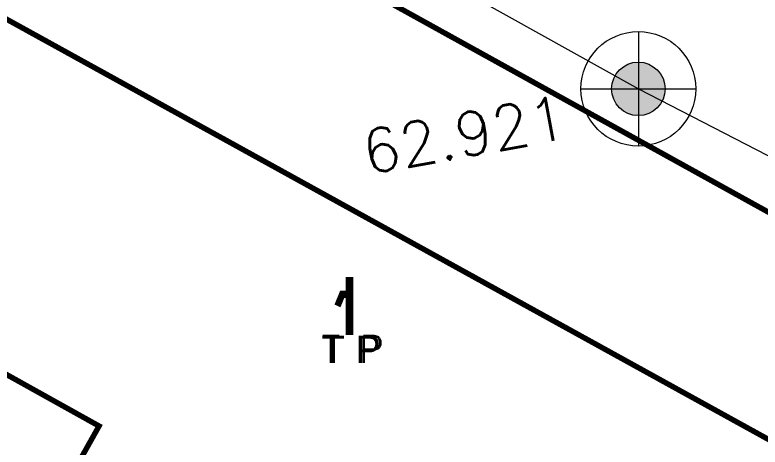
# Model space of a CAD drawing. Header units: inches. Extents: x 350994 to 353538, y 1581369 to 1583842.
# Drawn here: x 351581.71 to 351595.35, y 1583588.22 to 1583596.14 of the extents above; entities that cross this region are included whole.
import ezdxf
from ezdxf.enums import TextEntityAlignment as Align

# ---------------------------------------------------------------- set-up
doc = ezdxf.new("R2010")
doc.units = ezdxf.units.IN
doc.header["$MEASUREMENT"] = 0
doc.linetypes.add('1', pattern=[0])
for name, color, linetype in [('BOUNDARY', 5, 'Continuous'), ('EP TF', 5, 'Continuous'), ('LEVELS', 184, 'Continuous'), ("ROAD'S", 1, '1'), ('TAP', 180, 'Continuous')]:
    doc.layers.add(name, color=color, linetype=linetype)
doc.styles.add('ROMANS', font='ROMANS.shx')
doc.styles.get("Standard").update_dxf_attribs({"font": 'arial.ttf'})
doc.linetypes.add('SILT_FENCE', pattern='A,0.5,-0.2,["EP",Standard,S=0.1,R=0,X=-0.1,Y=-0.05],-0.2', length=0.9)

# ---------------------------------------------------------------- blocks, each defined once
blk = doc.blocks.new('TP')
at = {"layer": 'BOUNDARY', "color": 182, "lineweight": 5}
blk.add_lwpolyline([(-0.035, 0.407), (-0.145, 0.407), (-0.228, 0.204), (-0.181, 0.183), (-0.117, 0.339), (-0.035, 0.339), (-0.035, -0.339), (0.035, -0.339), (0.035, 0.656), (-0.035, 0.656)], close=True, dxfattribs=at)
blk.add_lwpolyline([(-0.035, 0), (0.035, 0)], dxfattribs=at)
at = {"layer": 'BOUNDARY', "color": 182, "lineweight": 5, "width": 1}
blk.add_text('T P', height=0.5, dxfattribs=at).set_placement((-0.51, -0.885, 99.153))
blk = doc.blocks.new('EP1')
at = {"layer": 'EP TF', "lineweight": 5}
h = blk.add_hatch(color=252, dxfattribs=at)
edge = h.paths.add_edge_path()
edge.add_arc((351339.771, 1583222.914), 0.49, 0, 360)
at = {"layer": 'EP TF', "color": 252, "lineweight": 5}
for points in [[(351339.771, 1583223.964), (351339.771, 1583221.864)], [(351338.721, 1583222.914), (351340.821, 1583222.914)]]:
    blk.add_lwpolyline(points, dxfattribs=at)
for radius in [1.05, 0.49]:
    blk.add_circle((351339.771, 1583222.914), radius, dxfattribs=at)

msp = doc.modelspace()

# ---------------------------------------------------------------- linework, layer by layer
at = {"layer": 'BOUNDARY', "lineweight": 5, "const_width": 0.1, "elevation": 90.928}
msp.add_lwpolyline([(351550.847, 1583606.673), (351583.249, 1583588.609), (351581.278, 1583585.094), (351548.768, 1583603.178), (351550.847, 1583606.673)], dxfattribs=at)
at = {"layer": 'EP TF', "color": 252, "linetype": 'SILT_FENCE', "lineweight": 5, "ltscale": 6, "elevation": 98.457}
msp.add_lwpolyline([(351496.869, 1583648.638), (351521.348, 1583634.682), (351540.579, 1583624.07), (351593.122, 1583594.788), (351678.043, 1583550.962), (351687.196, 1583579.437)], dxfattribs=at)
at = {"layer": "ROAD'S", "lineweight": 5, "const_width": 0.1}
msp.add_lwpolyline([(351502.838, 1583676.673), (351496.091, 1583648.9), (351496.922, 1583645.962), (351541.81, 1583622.269), (351541.81, 1583622.269), (351632.781, 1583571.878), (351679.959, 1583545.791), (351679.959, 1583545.791)], dxfattribs=at)
msp.add_lwpolyline([(351493.628, 1583641.759), (351482.419, 1583604.878), (351453.336, 1583502.652), (351427.872, 1583413.69), (351425.474, 1583406.168), (351428.205, 1583404.001), (351429.519, 1583403.242), (351451.062, 1583395.474), (351528.805, 1583369.389), (351608.336, 1583343.146), (351610.303, 1583342.984), (351612.716, 1583343.499), (351612.789, 1583343.767), (351619.489, 1583361.814), (351656.418, 1583471.89), (351678.861, 1583542.98), (351678.861, 1583542.98), (351631.507, 1583568.484), (351540.827, 1583618.553), (351496.133, 1583642.258, 0.356236)], format="xyb", close=True, dxfattribs=at)
at = {"layer": 'TAP', "lineweight": 5, "const_width": 0.07}
msp.add_lwpolyline([(351587.796, 1583591.057), (351587.687, 1583591.057), (351587.604, 1583590.853), (351587.65, 1583590.832), (351587.714, 1583590.989), (351587.796, 1583590.989), (351587.796, 1583590.311), (351587.866, 1583590.311), (351587.866, 1583591.306), (351587.796, 1583591.306)], close=True, dxfattribs=at)
msp.add_lwpolyline([(351587.796, 1583590.65), (351587.866, 1583590.65)], dxfattribs=at)

# ---------------------------------------------------------------- block references
at = {"layer": 'EP TF', "color": 1, "lineweight": 5}
msp.add_blockref('EP1', (253.35, 371.874, 98.457), dxfattribs=at)
at = {"layer": 'TAP', "lineweight": 5}
msp.add_blockref('TP', (351587.831, 1583590.65, 91.532), dxfattribs=at)

# ---------------------------------------------------------------- texts
at = {"layer": 'LEVELS', "lineweight": 9, "style": 'ROMANS'}
msp.add_text('62.921', height=0.8, rotation=10.2158, dxfattribs=at).set_placement((351589.937, 1583593.947, -28.331), align=Align.MIDDLE_CENTER)
at = {"layer": 'TAP', "lineweight": 9, "style": 'ROMANS'}
msp.add_text('T P', height=0.5, dxfattribs=at).set_placement((351587.321, 1583589.765, 190.685))

doc.saveas('drawing.dxf')
